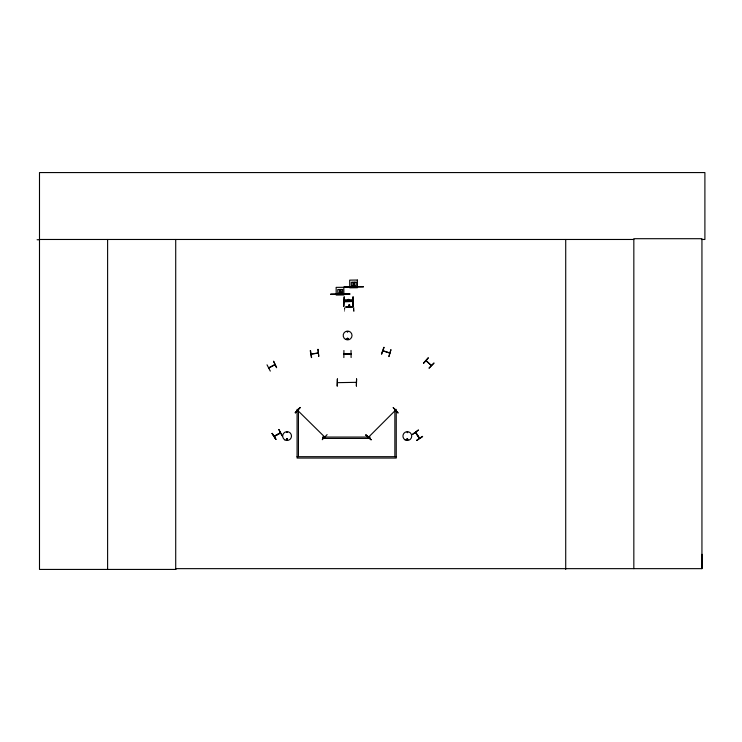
<?xml version="1.0" encoding="UTF-8"?>
<svg xmlns="http://www.w3.org/2000/svg" width="742" height="742" viewBox="0 0 742 742"><rect width="100%" height="100%" fill="white"/><g stroke="black" fill="none" stroke-linecap="round" stroke-linejoin="round"><path stroke-width="0.56" stroke-dasharray="3.71 2.78" d="M353.628 307.772L354.017 311.77M354.017 307.568L353.999 311.77M353.646 307.568L353.646 311.77M344.956 307.772L344.566 311.77L344.594 307.568"/><path stroke-width="1.11" d="M701.431 239.471L704.9 239.471L704.9 172.571L39.493 172.571L39.493 569.429L175.817 569.429L175.724 568.65L701.941 568.65L702.043 554.302M298.358 410.614L297.876 410.187M286.746 432.484L287.469 432.391L286.746 432.308M287.497 439.496C286.829 437.659 286.319 440.998 287.562 439.394M347.228 331.795L347.989 331.702L347.275 331.887M346.95 338.612C348.137 341.079 348.499 336.914 347.061 338.473M348.072 338.918C347.228 337.183 347.024 340.124 347.979 339.001M406.681 439.208C407.868 441.675 408.23 437.511 406.792 439.069M407.683 432.484C406.802 431.037 407.191 433.857 407.646 432.215M407.812 439.514C406.959 437.78 406.755 440.72 407.71 439.598M274.911 436.036L280.43 432.966L274.234 436.435M268.687 367.791L274.883 364.498M274.985 364.786L268.771 368.069M426.001 360.835L431.334 365.481L426.205 360.593M324.718 437.038L297.783 410.493M418.933 437.678L419.313 438.411L415.501 432.419L419.351 438.29M381.462 353.98L383.846 347.302M381.74 354.082L384.096 347.395M383.085 351.003L389.736 353.007M390.923 349.797L388.891 356.605L390.876 349.779M311.167 353.906L318.17 353.099M355.993 382.659L356.364 382.334L337.712 382.649M286.486 439.051C287.321 441.657 287.97 437.854 286.764 438.837M343.936 353.906L351.031 353.86M418.942 437.734L419.601 438.216M318.114 353.081L311.232 354.184M351.031 354.11L350.391 354.147M428.134 357.783L423.478 363.126M423.673 363.302L428.357 357.978M429.145 368.115L434.051 362.977L429.071 368.051M295.26 412.765L300.204 407.683M324.217 436.537L324.495 437.159M327.129 434.599L322.213 439.718M365.834 435.053L371.158 439.756L365.862 435.025M368.626 437.047L369.099 436.611M368.728 437.344L369.052 436.667M394.892 410.836L395.347 410.382L368.598 437.121M274.178 436.148L280.291 432.883M422.458 436.342L416.577 440.312M416.726 440.525L422.652 436.639M383.122 350.678L389.671 352.988M272.045 433.467L275.95 439.394L272.073 433.449M267.018 364.804L270.301 371.093M310.239 350.586L311.38 357.588M352.942 282.646L354.518 282.628M352.459 286.598L355.214 286.56M344.214 286.876L363.469 286.672M344.214 287.08L363.469 286.866M352.459 287.089L355.223 287.052M339.391 289.881L340.968 289.862M338.899 293.823L341.663 293.795M330.654 294.11L349.909 293.906M330.654 294.314L349.918 294.101M338.909 294.324L341.663 294.286M344.084 354.194C361.957 353.878 340.133 354.342 344.724 354.12M343.917 350.484L343.861 357.579M351.012 350.437L351.105 357.533M344.038 354.175L350.957 354.11M37.1 239.749L39.493 239.74M39.493 239.471L633.835 239.471M348.861 299.425L348.174 299.425L348.174 300.9L348.861 300.9L348.861 299.425L348.814 300.853L348.221 300.853M344.158 299.963L352.849 299.963L353.238 296.893L353.238 306.344L352.849 300.362L344.158 300.362M297.069 456.682L396.247 456.682M298.006 410.261L298.442 410.697M366.047 434.84L371.093 439.82M415.817 432.391L419.573 438.049M272.295 433.319L275.922 439.412M310.536 350.539L311.64 357.551M354.518 282.238L354.528 283.713L352.96 283.732L352.942 282.257M340.958 289.473L340.977 290.947L339.4 290.966L339.382 289.491M701.941 568.65L701.941 238.701L633.835 238.701L633.835 568.65M565.719 239.471L565.719 569.429M394.865 456.682L394.865 409.408L396.247 409.408L396.247 458.064L297.069 458.064L297.069 409.408L298.442 409.408L298.442 456.682M352.877 296.893L352.877 306.344M349.584 304.888L349.584 306.27L349 306.27L348.944 304.841L349.64 304.841L349.64 306.316L348.944 306.316L349 304.888M349.389 306.316L349.389 306.891M349.194 306.316L349.194 306.891M348.61 300.9L348.61 301.465M348.415 300.9L348.415 301.465M175.715 239.471L175.715 569.429M107.609 239.471L107.609 569.429M300 407.479L295.297 412.793L300 407.479M393.232 407.636L398.009 412.904L393.232 407.636M418.358 430.082L412.645 434.293L418.358 430.082M278.844 429.488L282.127 435.777L278.844 429.488M273.631 361.289L276.627 367.735L273.594 361.308M318.021 349.352L318.763 356.42L317.993 349.361M337.387 378.949L337.211 386.035L337.387 378.949M356.568 378.939L356.392 386.035L356.568 378.939M357.375 280.049L349.686 280.133L349.77 287.822L357.458 287.738L357.375 280.049M356.141 282.22L351.318 282.275L351.356 285.818L356.179 285.763L356.141 282.22M354.537 284.399L352.96 284.418L352.979 285.503L354.555 285.485L354.537 284.399M343.815 287.284L336.135 287.367L336.219 295.056L343.898 294.973L343.815 287.284M342.581 289.454L337.758 289.501L337.796 293.053L342.628 292.997L342.581 289.454M340.986 291.634L339.409 291.652L339.419 292.738L340.995 292.719L340.986 291.634M344.177 296.893L343.787 306.344L344.177 296.893M352.06 301.465L344.965 301.614L352.06 301.465M352.84 306.891L345.744 307.03L352.84 306.891M369.841 437.057L322.566 437.057L322.566 438.429L369.841 438.429L369.841 437.057M405.132 439.895A4.415 4.415 0 0 0 411.754 436.073A4.415 4.415 0 0 0 405.132 432.252A4.415 4.415 0 0 0 405.132 439.895M284.872 439.904A4.424 4.424 0 0 0 291.504 436.073A4.424 4.424 0 0 0 284.872 432.243A4.424 4.424 0 0 0 284.872 439.904M345.401 339.298A4.415 4.415 0 0 0 352.023 335.477A4.415 4.415 0 0 0 345.401 331.655A4.415 4.415 0 0 0 345.401 339.298"/></g></svg>
